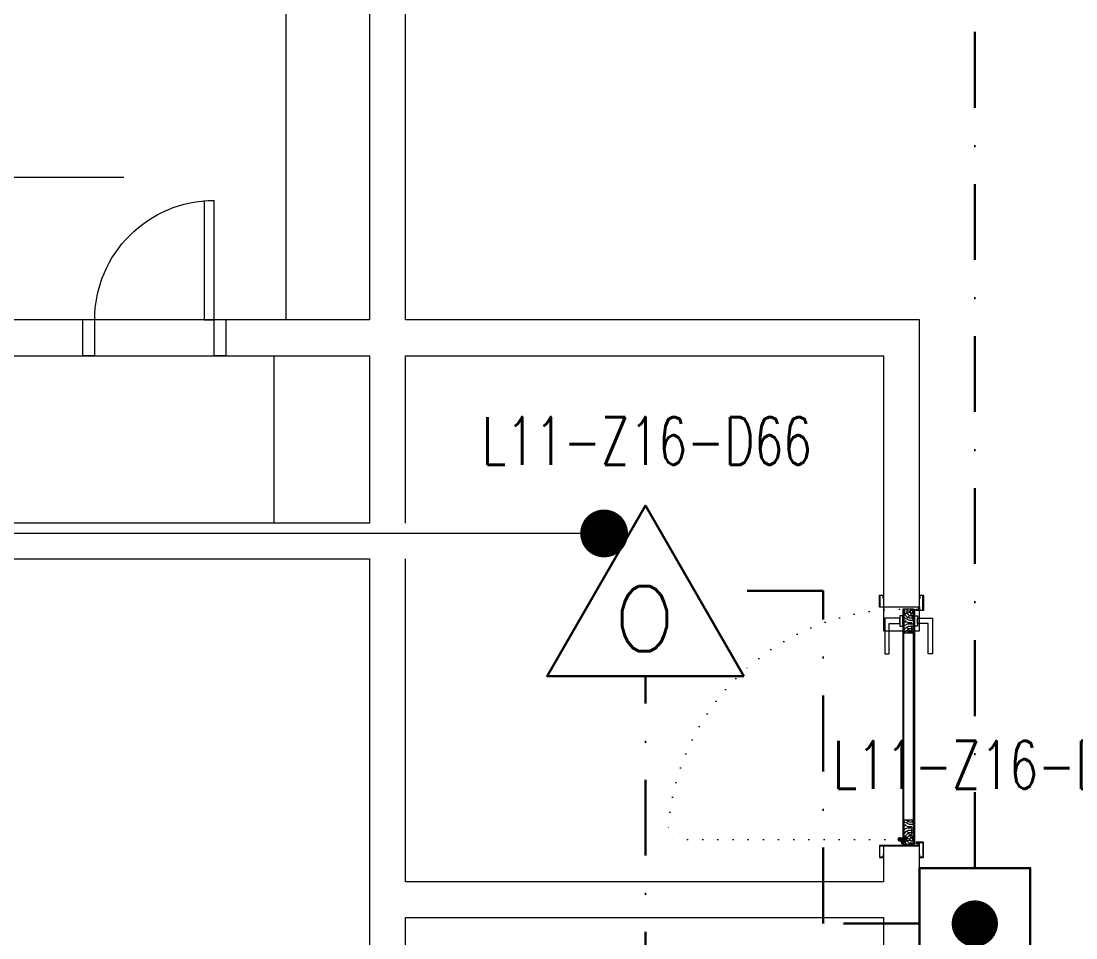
# Model space of a CAD drawing. Header units: metres. Extents: x -19121 to 152404, y -12107 to 29421.
# Drawn here: x 84499.3 to 84940.5, y 6606.5 to 6990 of the extents above; entities that cross this region are included whole.
import ezdxf
from ezdxf.enums import TextEntityAlignment as Align

# ---------------------------------------------------------------- set-up
doc = ezdxf.new("R2010")
doc.units = ezdxf.units.M
doc.header["$LTSCALE"] = 50
doc.header["$MEASUREMENT"] = 0
for name, pattern in [('DASHDOT', [25.4, 12.7, -6.35, 0, -6.35]), ('DOT2', [0.125, 0, -0.125]), ('HIDDEN', [0.375, 0.25, -0.125])]:
    doc.linetypes.add(name, pattern=pattern)
doc.layers.get('0').update_dxf_attribs({"color": 9, "lineweight": 9})
for name, color, linetype, lineweight in [('00', 9, 'Continuous', 9), ('06C @ 1', 9, 'Continuous', 9), ('06D', 9, 'Continuous', 9), ('09', 9, 'Continuous', 9), ('10', 9, 'Continuous', 9), ('12', 9, 'Continuous', 9), ('20', 9, 'DOT2', 9), ('21', 9, 'Continuous', 9), ('21_mahal200', 9, 'Continuous', 9), ('E-DEDEKTÖR NUMARALARI', 20, 'Continuous', 30), ('E-KABLO', 7, 'Continuous', 30), ('E-OPTİK DUMAN DEDEKTÖRÜ', 7, 'Continuous', 30), ('E-YANGIN İHBAR BUTONU', 7, 'Continuous', 30)]:
    doc.layers.add(name, color=color, linetype=linetype, lineweight=lineweight)
doc.styles.add('Arial', font='arial.ttf', dxfattribs={"height": 2.5})
doc.styles.add('E-YAZI', font='txttw.shx', dxfattribs={"height": 200})
doc.styles.add('MuuM_TEXT-ITALIC', font='ARIALNI.TTF')
doc.styles.add('MuuM_TEXT-STANDART', font='ARIALN.TTF')
doc.dimstyles.new('MuuM_DIM200', dxfattribs={"dimscale": 20, "dimtxt": 2, "dimasz": 1, "dimexe": 1, "dimexo": 1, "dimgap": 1, "dimtad": 1, "dimdec": 1, "dimrnd": 0.5, "dimdsep": 46, "dimtxsty": 'MuuM_TEXT-STANDART', "dimblk": 'ARCHTICK', "dimcen": 0, "dimdle": 0.15, "dimclrd": 256, "dimclre": 256, "dimclrt": 256, "dimadec": 0, "dimazin": 0, "dimtfac": 5, "dimtdec": 1, "dimtix": 1, "dimtmove": 2, "dimatfit": 3, "dimldrblk": 'DOT', "dimfxl": 3, "dimfxlon": 1, "dimtolj": 1, "dimlwd": -1, "dimlwe": -1, "dimarcsym": 0})

# ---------------------------------------------------------------- blocks, each defined once
blk = doc.blocks.new('100_OPTİK DUMAN DEDEKTÖRÜ 085')
at = {"layer": 'E-OPTİK DUMAN DEDEKTÖRÜ', "color": 4}
blk.add_lwpolyline([(2.059, 0), (0, 3.566), (-2.059, 0)], close=True, dxfattribs=at)
at = {"layer": 'E-OPTİK DUMAN DEDEKTÖRÜ', "color": 3, "style": 'E-YAZI'}
blk.add_text('O', height=1.36, dxfattribs=at).set_placement((-0.022, 1.201), align=Align.MIDDLE)
blk = doc.blocks.new('100_YANGIN İHBAR BUTONU 085')
at = {"layer": 'E-YANGIN İHBAR BUTONU', "color": 4}
blk.add_lwpolyline([(-1.16, -1.16), (-1.16, 1.16), (1.16, 1.16), (1.16, -1.16)], close=True, dxfattribs=at)
at = {"layer": 'E-YANGIN İHBAR BUTONU', "color": 3, "const_width": 0.483}
blk.add_lwpolyline([(-0.242, 0, 1), (0.242, 0, 1)], format="xyb", close=True, dxfattribs=at)
blk = doc.blocks.new('_ArchTick')
at = {"color": 0, "linetype": 'ByBlock', "const_width": 0.15}
blk.add_lwpolyline([(-0.5, -0.5), (0.5, 0.5)], dxfattribs=at)
blk = doc.blocks.new('_Dot')
at = {"color": 0, "linetype": 'ByBlock', "lineweight": -2}
blk.add_line((-0.5, 0), (-1, 0), dxfattribs=at)
at = {"color": 0, "linetype": 'ByBlock', "const_width": 0.5}
blk.add_lwpolyline([(-0.25, 0, 1), (0.25, 0, 1)], format="xyb", close=True, dxfattribs=at)
blk = doc.blocks.new('0_elevationtarget-p-bk')
h = blk.add_hatch(color=250)
h.paths.add_polyline_path([(1.875, 0, 0.414214), (0, 1.875), (0, 0)])
h.paths.add_polyline_path([(0, 0), (-1.875, 0, 0.414214), (0, -1.875)])
blk.add_line((0, -2.625), (0, 2.625))
blk.add_lwpolyline([(12.453, 0), (-3, 0)])
blk.add_circle((0, 0), 1.875)
at = {"style": 'Arial'}
blk.add_attdef('BITMISKOT', text='', height=2, dxfattribs=at).set_placement((4.5, 0), align=Align.BOTTOM_LEFT)
at = {"style": 'MuuM_TEXT-ITALIC'}
blk.add_attdef('FINISHINGFLOORLEVEL', text='', height=2, dxfattribs=at).set_placement((4.5, -0.592), align=Align.TOP_LEFT)
blk = doc.blocks.new('p-kapı kolu')
for points in [[(2.2, 0), (2.2, -1.25), (-2.2, -1.25), (-2.2, 0), (2.2, 0)], [(1.225, -1.25), (1.225, -7.5), (-13.775, -7.5), (-13.775, -5.625), (-1.025, -5.625), (-1.025, -5.625), (-1.025, -1.25), (1.225, -1.25)]]:
    blk.add_lwpolyline(points)
blk = doc.blocks.new('K-AH-01')
at = {"layer": '09'}
h = blk.add_hatch(dxfattribs=at)
h.set_pattern_fill('LOGEND', color=256, scale=10, style=0)
h.set_pattern_definition([(7e-15, (-3944.073, -2726.897), (10, 10), [3, -7]), (7e-15, (-3944.073, -2726.397), (10, 10), [3, -7]), (7e-15, (-3943.573, -2725.397), (10, 10), [2, -8]), (7e-15, (-3943.073, -2724.397), (10, 10), [1.5, -8.5]), (7e-15, (-3943.073, -2723.397), (10, 10), [1, -9]), (7e-15, (-3945.573, -2722.397), (10, 10), [0.5, -2.5, 0.5, -6.5]), (7e-15, (-3944.073, -2721.897), (10, 10), [0.5, -4, 1.5, -4]), (7e-15, (-3942.073, -2721.397), (10, 10), [0.5, -0.5, 0.5, -8.5]), (7e-15, (-3942.573, -2720.897), (10, 10), [0.5, -9.5]), (7e-15, (-3943.073, -2719.897), (10, 10), [1.5, -8.5]), (7e-15, (-3943.073, -2718.897), (10, 10), [2, -8]), (7e-15, (-3943.573, -2717.897), (10, 10), [2.5, -3, 0.5, -4]), (90, (-3947.573, -2723.897), (-10, 10), [0.5, -1, 2.5, -6]), (90, (-3947.073, -2722.897), (-10, 10), [0.5, -0.5, 1.5, -7.5]), (90, (-3946.573, -2718.897), (-10, 10), [1, -9]), (90, (-3946.073, -2722.897), (-10, 10), [2, -3, 0.5, -4.5]), (90, (-3945.573, -2717.397), (-10, 10), [0.5, -9.5]), (90, (-3945.073, -2722.397), (-10, 10), [1.5, -8.5]), (90, (-3944.073, -2721.897), (-10, 10), [1, -9]), (90, (-3943.073, -2721.897), (-10, 10), [0.5, -1.5, 1.5, -6.5]), (90, (-3942.573, -2721.397), (-10, 10), [0.5, -9.5]), (90, (-3942.073, -2723.397), (-10, 10), [1.4, -8.6]), (90, (-3941.573, -2725.397), (-10, 10), [1, -9]), (90, (-3940.573, -2721.397), (-10, 10), [0.5, -9.5]), (90, (-3939.573, -2721.897), (-10, 10), [1.5, -8.5]), (90, (-3938.573, -2721.897), (-10, 10), [1.5, -8.5]), (45, (-3940.073, -2725.8966), (1e-15, 10), [0.7071, -0.7071, 0.7071, -12.020836]), (45, (-3942.073, -2723.3966), (1e-15, 10), [1.4142, -12.727936]), (45, (-3946.073, -2718.3966), (1e-15, 10), [1.4142, -12.727936]), (45, (-3944.073, -2720.8966), (1e-15, 10), [1.4142, -12.727936]), (45, (-3943.573, -2722.8966), (1e-15, 10), [1.4142, -12.727936]), (45, (-3940.573, -2724.8966), (1e-15, 10), [1.4142, -12.727936]), (45, (-3941.573, -2724.3966), (1e-15, 10), [2.12132, -12.020816]), (45, (-3944.573, -2719.8966), (1e-15, 10), [0.7071, -13.435036]), (45, (-3945.073, -2718.8966), (1e-15, 10), [0.7071, -13.435036]), (45, (-3941.073, -2718.8966), (1e-15, 10), [0.7071, -13.435036]), (45, (-3945.073, -2723.8966), (1e-15, 10), [0.7071, -13.435036]), (45, (-3939.573, -2720.3966), (1e-15, 10), [0.7071, -13.435036]), (45, (-3943.073, -2721.3966), (1e-15, 10), [0.7071, -13.435036]), (45, (-3942.073, -2720.3966), (1e-15, 10), [0.7071, -13.435036]), (135, (-3942.573, -2722.3966), (-10, 1e-15), [0.7071, -0.7071, 2.12132, -10.606616]), (135, (-3941.073, -2722.3966), (-10, 1e-15), [0.7071, -13.435036]), (135, (-3941.073, -2725.8966), (-10, 1e-15), [0.7071, -13.435036]), (135, (-3943.073, -2723.3966), (-10, 1e-15), [0.7071, -13.435036]), (135, (-3941.573, -2721.3966), (-10, 1e-15), [0.7071, -13.435036]), (135, (-3944.073, -2723.8966), (-10, 1e-15), [0.7071, -13.435036]), (135, (-3940.073, -2723.8966), (-10, 1e-15), [0.7071, -13.435036]), (135, (-3947.073, -2726.8966), (-10, 1e-15), [0.7071, -13.435036]), (135, (-3946.573, -2726.3966), (-10, 1e-15), [1.4142, -12.727936]), (135, (-3946.073, -2725.8966), (-10, 1e-15), [1.4142, -12.727936]), (135, (-3945.073, -2725.8966), (-10, 1e-15), [1.4142, -12.727936]), (135, (-3944.573, -2724.8966), (-10, 1e-15), [1.4142, -12.727936]), (135, (-3940.573, -2720.8966), (-10, 1e-15), [1.4142, -12.727936]), (135, (-3938.573, -2725.8966), (-10, 1e-15), [1.4142, -12.727936]), (135, (-3938.073, -2717.8966), (-10, 1e-15), [1.4142, -12.727936]), (135, (-3938.073, -2718.8966), (-10, 1e-15), [1.4142, -12.727936]), (135, (-3939.073, -2719.3966), (-10, 1e-15), [1.4142, -12.727936]), (135, (-3946.073, -2719.3966), (-10, 1e-15), [2.12132, -12.020816]), (135, (-3939.573, -2720.3966), (-10, 1e-15), [2.12132, -12.020816]), (26.56505, (-3945.0727, -2717.3966), (10, 4e-09), [1.118, -21.24268]), (26.56505, (-3945.0727, -2722.3966), (10, 4e-09), [1.118, -21.24268]), (26.56505, (-3944.0727, -2719.3966), (10, 4e-09), [1.118, -21.24268]), (26.56505, (-3941.0727, -2726.3966), (10, 4e-09), [1.118, -21.24268]), (26.56505, (-3941.5727, -2725.3966), (10, 4e-09), [1.118, -21.24268]), (26.56505, (-3944.5727, -2723.3966), (10, 4e-09), [1.118, -21.24268]), (26.56505, (-3944.5727, -2718.3966), (10, 4e-09), [1.118, -21.24268]), (26.56505, (-3941.5727, -2721.3966), (10, 4e-09), [2.236, -20.12468]), (63.43495, (-3941.5727, -2719.8966), (5e-10, 10), [1.118, -21.24268]), (63.43495, (-3940.0727, -2722.8966), (5e-10, 10), [1.118, -21.24268]), (63.43495, (-3945.0727, -2720.8966), (5e-10, 10), [1.118, -21.24268]), (63.43495, (-3947.0727, -2720.3966), (5e-10, 10), [1.118, -21.24268]), (63.43495, (-3941.0727, -2722.3966), (5e-10, 10), [1.118, -21.24268]), (63.43495, (-3942.0727, -2722.3966), (5e-10, 10), [1.118, -21.24268]), (63.43495, (-3946.0727, -2720.8966), (5e-10, 10), [2.236, -20.12468]), (63.43495, (-3938.5727, -2724.3966), (5e-10, 10), [2.236, -20.12468]), (63.43495, (-3939.5727, -2723.8966), (5e-10, 10), [2.236, -20.12468]), (116.56505, (-3947.5727, -2725.3966), (-4e-09, 10), [1.118, -21.24268]), (116.56505, (-3947.5727, -2719.8966), (-4e-09, 10), [1.118, -21.24268]), (116.56505, (-3945.5727, -2726.8966), (-4e-09, 10), [1.118, -21.24268]), (116.56505, (-3946.5727, -2717.8966), (-4e-09, 10), [1.118, -21.24268]), (116.56505, (-3945.5727, -2723.8966), (-4e-09, 10), [1.118, -21.24268]), (116.56505, (-3943.5727, -2722.8966), (-4e-09, 10), [1.118, -21.24268]), (116.56505, (-3942.5727, -2720.8966), (-4e-09, 10), [1.118, -21.24268]), (116.56505, (-3947.0727, -2724.8966), (3.2e-06, 10.0000016), [1.118, -21.24268]), (116.56505, (-3944.5727, -2723.3966), (-4e-09, 10), [1.118, -21.24268]), (116.56505, (-3941.5727, -2724.3966), (-4e-09, 10), [1.118, -21.24268]), (116.56505, (-3940.5727, -2723.3966), (-4e-09, 10), [1.118, -21.24268]), (116.56505, (-3938.5727, -2720.3966), (-4e-09, 10), [1.118, -21.24268]), (116.56505, (-3946.0727, -2717.3966), (-4e-09, 10), [1.118, -21.24268]), (116.56505, (-3947.5727, -2717.8966), (-4e-09, 10), [2.236, -20.12468]), (116.56505, (-3946.0727, -2724.8966), (-4e-09, 10), [2.236, -20.12468]), (153.43495, (-3947.5727, -2726.3966), (-10, 5e-10), [1.118, -21.24268]), (153.43495, (-3939.0727, -2726.8966), (-10, 5e-10), [1.118, -21.24268]), (153.43495, (-3939.5727, -2721.8966), (-10, 5e-10), [1.118, -21.24268]), (153.43495, (-3943.5727, -2725.3966), (-10, 5e-10), [1.118, -21.24268]), (153.43495, (-3944.0727, -2726.3966), (-10, 5e-10), [1.118, -21.24268]), (153.43495, (-3943.0727, -2724.3966), (-10, 5e-10), [1.118, -21.24268]), (153.43495, (-3940.0727, -2718.3966), (-10, 5e-10), [1.118, -21.24268]), (153.43495, (-3939.0727, -2717.8966), (-10, 5e-10), [2.236, -20.12468])])
h.paths.add_polyline_path([(10.77, 6.46), (10.77, 2.46), (0.77, 2.46), (0.77, 6.46)])
h = blk.add_hatch(dxfattribs=at)
h.set_pattern_fill('LOGEND', color=256, scale=10, style=0)
h.set_pattern_definition([(7e-15, (-3938.781, -2726.897), (10, 10), [3, -7]), (7e-15, (-3938.781, -2726.397), (10, 10), [3, -7]), (7e-15, (-3938.281, -2725.397), (10, 10), [2, -8]), (7e-15, (-3937.781, -2724.397), (10, 10), [1.5, -8.5]), (7e-15, (-3937.781, -2723.397), (10, 10), [1, -9]), (7e-15, (-3940.281, -2722.397), (10, 10), [0.5, -2.5, 0.5, -6.5]), (7e-15, (-3938.781, -2721.897), (10, 10), [0.5, -4, 1.5, -4]), (7e-15, (-3936.781, -2721.397), (10, 10), [0.5, -0.5, 0.5, -8.5]), (7e-15, (-3937.281, -2720.897), (10, 10), [0.5, -9.5]), (7e-15, (-3937.781, -2719.897), (10, 10), [1.5, -8.5]), (7e-15, (-3937.781, -2718.897), (10, 10), [2, -8]), (7e-15, (-3938.281, -2717.897), (10, 10), [2.5, -3, 0.5, -4]), (90, (-3942.281, -2723.897), (-10, 10), [0.5, -1, 2.5, -6]), (90, (-3941.781, -2722.897), (-10, 10), [0.5, -0.5, 1.5, -7.5]), (90, (-3941.281, -2718.897), (-10, 10), [1, -9]), (90, (-3940.781, -2722.897), (-10, 10), [2, -3, 0.5, -4.5]), (90, (-3940.281, -2717.397), (-10, 10), [0.5, -9.5]), (90, (-3939.781, -2722.397), (-10, 10), [1.5, -8.5]), (90, (-3938.781, -2721.897), (-10, 10), [1, -9]), (90, (-3937.781, -2721.897), (-10, 10), [0.5, -1.5, 1.5, -6.5]), (90, (-3937.281, -2721.397), (-10, 10), [0.5, -9.5]), (90, (-3936.781, -2723.397), (-10, 10), [1.4, -8.6]), (90, (-3936.281, -2725.397), (-10, 10), [1, -9]), (90, (-3935.281, -2721.397), (-10, 10), [0.5, -9.5]), (90, (-3934.281, -2721.897), (-10, 10), [1.5, -8.5]), (90, (-3933.281, -2721.897), (-10, 10), [1.5, -8.5]), (45, (-3934.781, -2725.8966), (1e-15, 10), [0.7071, -0.7071, 0.7071, -12.020836]), (45, (-3936.781, -2723.3966), (1e-15, 10), [1.4142, -12.727936]), (45, (-3940.781, -2718.3966), (1e-15, 10), [1.4142, -12.727936]), (45, (-3938.781, -2720.8966), (1e-15, 10), [1.4142, -12.727936]), (45, (-3938.281, -2722.8966), (1e-15, 10), [1.4142, -12.727936]), (45, (-3935.281, -2724.8966), (1e-15, 10), [1.4142, -12.727936]), (45, (-3936.281, -2724.3966), (1e-15, 10), [2.12132, -12.020816]), (45, (-3939.281, -2719.8966), (1e-15, 10), [0.7071, -13.435036]), (45, (-3939.781, -2718.8966), (1e-15, 10), [0.7071, -13.435036]), (45, (-3935.781, -2718.8966), (1e-15, 10), [0.7071, -13.435036]), (45, (-3939.781, -2723.8966), (1e-15, 10), [0.7071, -13.435036]), (45, (-3934.281, -2720.3966), (1e-15, 10), [0.7071, -13.435036]), (45, (-3937.781, -2721.3966), (1e-15, 10), [0.7071, -13.435036]), (45, (-3936.781, -2720.3966), (1e-15, 10), [0.7071, -13.435036]), (135, (-3937.281, -2722.3966), (-10, 1e-15), [0.7071, -0.7071, 2.12132, -10.606616]), (135, (-3935.781, -2722.3966), (-10, 1e-15), [0.7071, -13.435036]), (135, (-3935.781, -2725.8966), (-10, 1e-15), [0.7071, -13.435036]), (135, (-3937.781, -2723.3966), (-10, 1e-15), [0.7071, -13.435036]), (135, (-3936.281, -2721.3966), (-10, 1e-15), [0.7071, -13.435036]), (135, (-3938.781, -2723.8966), (-10, 1e-15), [0.7071, -13.435036]), (135, (-3934.781, -2723.8966), (-10, 1e-15), [0.7071, -13.435036]), (135, (-3941.781, -2726.8966), (-10, 1e-15), [0.7071, -13.435036]), (135, (-3941.281, -2726.3966), (-10, 1e-15), [1.4142, -12.727936]), (135, (-3940.781, -2725.8966), (-10, 1e-15), [1.4142, -12.727936]), (135, (-3939.781, -2725.8966), (-10, 1e-15), [1.4142, -12.727936]), (135, (-3939.281, -2724.8966), (-10, 1e-15), [1.4142, -12.727936]), (135, (-3935.281, -2720.8966), (-10, 1e-15), [1.4142, -12.727936]), (135, (-3933.281, -2725.8966), (-10, 1e-15), [1.4142, -12.727936]), (135, (-3932.781, -2717.8966), (-10, 1e-15), [1.4142, -12.727936]), (135, (-3932.781, -2718.8966), (-10, 1e-15), [1.4142, -12.727936]), (135, (-3933.781, -2719.3966), (-10, 1e-15), [1.4142, -12.727936]), (135, (-3940.781, -2719.3966), (-10, 1e-15), [2.12132, -12.020816]), (135, (-3934.281, -2720.3966), (-10, 1e-15), [2.12132, -12.020816]), (26.56505, (-3939.7813, -2717.3966), (10, 4e-09), [1.118, -21.24268]), (26.56505, (-3939.7813, -2722.3966), (10, 4e-09), [1.118, -21.24268]), (26.56505, (-3938.7813, -2719.3966), (10, 4e-09), [1.118, -21.24268]), (26.56505, (-3935.7813, -2726.3966), (10, 4e-09), [1.118, -21.24268]), (26.56505, (-3936.2813, -2725.3966), (10, 4e-09), [1.118, -21.24268]), (26.56505, (-3939.2813, -2723.3966), (10, 4e-09), [1.118, -21.24268]), (26.56505, (-3939.2813, -2718.3966), (10, 4e-09), [1.118, -21.24268]), (26.56505, (-3936.2813, -2721.3966), (10, 4e-09), [2.236, -20.12468]), (63.43495, (-3936.2813, -2719.8966), (5e-10, 10), [1.118, -21.24268]), (63.43495, (-3934.7813, -2722.8966), (5e-10, 10), [1.118, -21.24268]), (63.43495, (-3939.7813, -2720.8966), (5e-10, 10), [1.118, -21.24268]), (63.43495, (-3941.7813, -2720.3966), (5e-10, 10), [1.118, -21.24268]), (63.43495, (-3935.7813, -2722.3966), (5e-10, 10), [1.118, -21.24268]), (63.43495, (-3936.7813, -2722.3966), (5e-10, 10), [1.118, -21.24268]), (63.43495, (-3940.7813, -2720.8966), (5e-10, 10), [2.236, -20.12468]), (63.43495, (-3933.2813, -2724.3966), (5e-10, 10), [2.236, -20.12468]), (63.43495, (-3934.2813, -2723.8966), (5e-10, 10), [2.236, -20.12468]), (116.56505, (-3942.2813, -2725.3966), (-4e-09, 10), [1.118, -21.24268]), (116.56505, (-3942.2813, -2719.8966), (-4e-09, 10), [1.118, -21.24268]), (116.56505, (-3940.2813, -2726.8966), (-4e-09, 10), [1.118, -21.24268]), (116.56505, (-3941.2813, -2717.8966), (-4e-09, 10), [1.118, -21.24268]), (116.56505, (-3940.2813, -2723.8966), (-4e-09, 10), [1.118, -21.24268]), (116.56505, (-3938.2813, -2722.8966), (-4e-09, 10), [1.118, -21.24268]), (116.56505, (-3937.2813, -2720.8966), (-4e-09, 10), [1.118, -21.24268]), (116.56505, (-3941.7813, -2724.8966), (3.2e-06, 10.0000016), [1.118, -21.24268]), (116.56505, (-3939.2813, -2723.3966), (-4e-09, 10), [1.118, -21.24268]), (116.56505, (-3936.2813, -2724.3966), (-4e-09, 10), [1.118, -21.24268]), (116.56505, (-3935.2813, -2723.3966), (-4e-09, 10), [1.118, -21.24268]), (116.56505, (-3933.2813, -2720.3966), (-4e-09, 10), [1.118, -21.24268]), (116.56505, (-3940.7813, -2717.3966), (-4e-09, 10), [1.118, -21.24268]), (116.56505, (-3942.2813, -2717.8966), (-4e-09, 10), [2.236, -20.12468]), (116.56505, (-3940.7813, -2724.8966), (-4e-09, 10), [2.236, -20.12468]), (153.43495, (-3942.2813, -2726.3966), (-10, 5e-10), [1.118, -21.24268]), (153.43495, (-3933.7813, -2726.8966), (-10, 5e-10), [1.118, -21.24268]), (153.43495, (-3934.2813, -2721.8966), (-10, 5e-10), [1.118, -21.24268]), (153.43495, (-3938.2813, -2725.3966), (-10, 5e-10), [1.118, -21.24268]), (153.43495, (-3938.7813, -2726.3966), (-10, 5e-10), [1.118, -21.24268]), (153.43495, (-3937.7813, -2724.3966), (-10, 5e-10), [1.118, -21.24268]), (153.43495, (-3934.7813, -2718.3966), (-10, 5e-10), [1.118, -21.24268]), (153.43495, (-3933.7813, -2717.8966), (-10, 5e-10), [2.236, -20.12468])])
h.paths.add_polyline_path([(89.06, 2.47), (89.06, 6.46), (99.06, 6.47), (99.06, 2.47)])
at = {"layer": '10'}
for points in [[(-0.44, -1.7), (1.3, -1.7, 0.414214), (1.6, -1.4), (1.6, 1.1, 0.414214), (1.3, 1.4, 0.414214), (1, 1.1), (1, 0.2), (0.2, 0.2), (0.2, 16.4, 0.414214), (-0.1, 16.7), (-4.6, 16.7, 0.414214), (-4.9, 16.4), (-4.9, 15.3, 0.414214), (-4.6, 15), (-3.5, 15), (-3.5, 15.2), (-4.6, 15.2, -0.414214), (-4.7, 15.3), (-4.7, 16.4, -0.414214), (-4.6, 16.5), (-0.2, 16.5), (-0.1, 16.5, -0.414214), (0, 16.4), (0, 0), (1.2, 0), (1.2, 1.1, -0.414214), (1.3, 1.2, -0.414214), (1.4, 1.1), (1.4, -1.4, -0.414214), (1.3, -1.5), (-0.44, -1.5), (-4.6, -1.5, -0.414214), (-4.7, -1.4), (-4.7, -0.3, -0.414214), (-4.6, -0.2), (-3.5, -0.2), (-3.5, 0), (-4.6, 0, 0.414214), (-4.9, -0.3), (-4.9, -1.4, 0.414214), (-4.6, -1.7)], [(100.44, -1.7), (98.7, -1.7, -0.414214), (98.4, -1.4), (98.4, 1.1, -0.414214), (98.7, 1.4, -0.414214), (99, 1.1), (99, 0.2), (99.8, 0.2), (99.8, 16.4, -0.414214), (100.1, 16.7), (104.6, 16.7, -0.414214), (104.9, 16.4), (104.9, 15.3, -0.414214), (104.6, 15), (103.5, 15), (103.5, 15.2), (104.6, 15.2, 0.414214), (104.7, 15.3), (104.7, 16.4, 0.414214), (104.6, 16.5), (100.2, 16.5), (100.1, 16.5, 0.414214), (100, 16.4), (100, 0), (98.8, 0), (98.8, 1.1, 0.414214), (98.7, 1.2, 0.414214), (98.6, 1.1), (98.6, -1.4, 0.414214), (98.7, -1.5), (100.44, -1.5), (104.6, -1.5, 0.414214), (104.7, -1.4), (104.7, -0.3, 0.414214), (104.6, -0.2), (103.5, -0.2), (103.5, 0), (104.6, 0, -0.414214), (104.9, -0.3), (104.9, -1.4, -0.414214), (104.6, -1.7)], [(2.15, 7.6), (0.77, 6.96), (0.77, 4.09), (0.57, 4.09), (0.57, 7.09), (2.04, 7.77, -14.796002)]]:
    blk.add_lwpolyline(points, format="xyb", close=True, dxfattribs=at)
blk.add_circle((2.72, 8.09), 0.55, dxfattribs=at)
at = {"layer": '12'}
for points in [[(0.77, 6.46), (99.06, 6.47), (99.06, 6.97), (0.77, 6.96)], [(0.77, 2.46), (10.77, 2.46), (10.77, 6.46), (0.77, 6.46)], [(89.06, 2.46), (99.06, 2.46), (99.06, 6.47), (89.06, 6.47)], [(0.77, 2.46), (99.06, 2.46), (99.06, 1.96), (0.77, 1.96)]]:
    blk.add_lwpolyline(points, close=True, dxfattribs=at)
at = {"layer": '20'}
blk.add_lwpolyline([(2.72, 8.09), (2.72, 105.23)], dxfattribs=at)
at = {"layer": '20', "linetype": 'HIDDEN'}
for points in [[(1.97, 6.89), (1.97, 5.39), (3.47, 5.39), (3.47, 6.89)], [(2.17, 7.58), (2.17, 5.59), (3.27, 5.59), (3.27, 7.58)]]:
    blk.add_lwpolyline(points, dxfattribs=at)
at = {"layer": '20'}
blk.add_arc((0.77, 6.96), 98.29, 357.0842, 88.8632, dxfattribs=at)
at = {"layer": '06C @ 1', "xscale": -1, "rotation": 180}
blk.add_blockref('p-kapı kolu', (94.06, 6.97), dxfattribs=at)
at = {"layer": '06C @ 1'}
blk.add_blockref('p-kapı kolu', (94.06, 1.96), dxfattribs=at)
blk = doc.blocks.new('ttttttttttttt')
for points in [[(3983.49, -30733.6), (3983.49, -30748.6)], [(3988.49, -30733.6), (3983.49, -30733.6)], [(3988.49, -30733.6), (3988.49, -30748.6)], [(4043.49, -30733.6), (4038.49, -30733.6)], [(4038.49, -30733.6), (4038.49, -30748.6)], [(4043.49, -30733.6), (4043.49, -30748.6)], [(3988.49, -30748.6), (3983.49, -30748.6)], [(4034.49, -30748.6), (3988.49, -30748.6)], [(4034.49, -30748.6), (4034.49, -30798.6)], [(4034.49, -30748.6), (4038.49, -30748.6)], [(4043.49, -30748.6), (4038.49, -30748.6)], [(4038.49, -30748.6), (4038.49, -30798.6)]]:
    blk.add_lwpolyline(points)
blk.add_arc((4038.49, -30748.6), 50, 180, 270)
blk = doc.blocks.new('1.Bod.Ara.Mimari Elk')
at = {"layer": '00'}
for p, q in [((610, -1450), (610, -1765)), ((645, -1750), (645, -1765)), ((660, -1765), (660, -1750))]:
    blk.add_line(p, q, dxfattribs=at)
for points in [[(660, -1850), (660, -1780), (860, -1780), (860, -1895), (875, -1895), (875, -1765), (660, -1765), (660, -1329.43), (645, -1329.43), (645, -1765), (40, -1765), (40, -1780), (190, -1780), (190, -1850), (210, -1850), (210, -1780), (645, -1780), (645, -1850)], [(645, -1850), (645, -1850), (645, -1850), (470, -1850), (470, -1865), (645, -1865), (645, -2060), (660, -2060), (660, -2015), (860, -2015), (860, -2050), (875, -2050), (875, -1985), (860, -1985), (860, -2000), (660, -2000), (660, -1865)]]:
    blk.add_lwpolyline(points, dxfattribs=at)
at = {"layer": '06D'}
blk.add_lwpolyline([(605, -1780), (605, -1850)], dxfattribs=at)
at = {"xscale": -1, "rotation": 180}
blk.add_blockref('ttttttttttttt', (-3458.46, -32513.6), dxfattribs=at)
at = {"rotation": 90.00000000000001}
blk.add_blockref('K-AH-01', (875, -1985), dxfattribs=at)
at = {"layer": '21'}
ref = blk.add_blockref('0_elevationtarget-p-bk', (293.12, -1705.42), dxfattribs=dict(at, xscale=20, yscale=20, zscale=20))
ref.add_attrib('BITMISKOT', ' -3.90', dxfattribs={"layer": '0', "height": 40, "style": 'Arial'}).set_placement((345.13, -1705.42), align=Align.BOTTOM_LEFT)
ref.add_attrib('FINISHINGFLOORLEVEL', ' -4.30', dxfattribs={"layer": '0', "height": 40, "style": 'MuuM_TEXT-ITALIC'}).set_placement((345.56, -1717.26), align=Align.TOP_LEFT)
at = {"layer": '21_mahal200'}
blk.add_leader([(743.13, -1854.32), (-109.01, -1854.32)], dimstyle='MuuM_DIM200', override={"dimasz": 1, "dimfxl": 10}, dxfattribs=at)

msp = doc.modelspace()

# ---------------------------------------------------------------- linework, layer by layer
at = {"layer": 'E-KABLO', "color": 6, "linetype": 'DASHDOT', "ltscale": 0.05}
for p, q in [((84898.2, 6635.7), (84898.2, 6999.3)), ((84834.76, 6751.65), (84781.02, 6751.65)), ((84834.76, 6612.5), (84834.76, 6751.65)), ((84760.43, 6577.3), (84760.43, 6715.99)), ((84875, 6612.5), (84834.76, 6612.5))]:
    msp.add_line(p, q, dxfattribs=at)

# ---------------------------------------------------------------- block references
msp.add_blockref('1.Bod.Ara.Mimari Elk', (84000, 8630))
at = {"layer": 'E-OPTİK DUMAN DEDEKTÖRÜ', "xscale": 20, "yscale": 20, "zscale": 20}
msp.add_blockref('100_OPTİK DUMAN DEDEKTÖRÜ 085', (84760.43, 6715.99), dxfattribs=at)
at = {"layer": 'E-YANGIN İHBAR BUTONU', "xscale": 20, "yscale": 20, "zscale": 20}
msp.add_blockref('100_YANGIN İHBAR BUTONU 085', (84898.2, 6612.5), dxfattribs=at)

# ---------------------------------------------------------------- texts
at = {"layer": 'E-DEDEKTÖR NUMARALARI', "style": 'E-YAZI', "width": 0.7}
for s, p in [('L11-Z16-D66', (84692.01, 6804.39)), ('L11-Z16-D65', (84838.83, 6668.87))]:
    msp.add_text(s, height=20, dxfattribs=at).set_placement(p)

doc.saveas('drawing.dxf')
